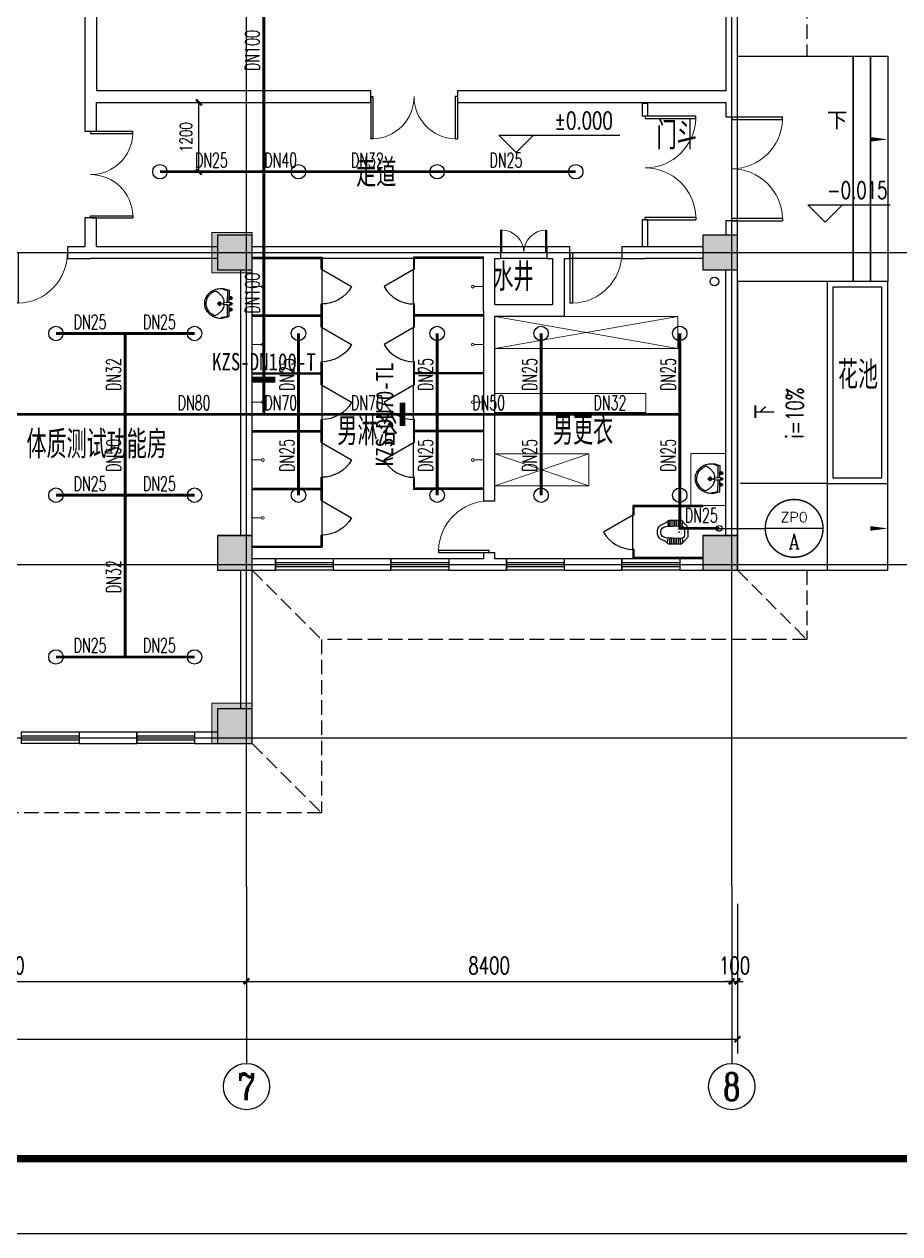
# Model space of a CAD drawing. Extents: x 817814 to 953178, y -139555 to 106956.
# Drawn here: x 904244 to 919404, y -139555 to -118617 of the extents above; entities that cross this region are included whole.
import ezdxf
from ezdxf.enums import TextEntityAlignment as Align

# ---------------------------------------------------------------- set-up
doc = ezdxf.new("R2010")
doc.units = 0
doc.header["$LTSCALE"] = 1000
doc.header["$MEASUREMENT"] = 0
doc.linetypes.add('__DASH', pattern=[0.35, 0.25, -0.1])
doc.layers.add('15101', color=5, linetype='Continuous', lineweight=18)
doc.layers.add('E3-家具', color=8, linetype='Continuous', lineweight=5)
for name, color, linetype in [('A-ANNO-IDEN', 3, 'Continuous'), ('A-ANNO-TXT', 7, 'Continuous'), ('A-Roof-Drng', 8, 'Continuous'), ('AXIS', 3, 'Continuous'), ('AXIS_TEXT', 7, 'Continuous'), ('BTTK', 7, 'Continuous'), ('COLUMN', 2, 'Continuous'), ('DIM_ELEV', 3, 'Continuous'), ('DIM_SYMB', 3, 'Continuous'), ('DOOR_FIRE', 4, 'Continuous'), ('DOTE', 8, 'Continuous'), ('E2-楼梯、坡道', 5, 'Continuous'), ('HJ(环境-单体)', 135, 'Continuous'), ('P-ANNO-DIMS', 4, 'Continuous'), ('P-DOMS-IDEN', 4, 'Continuous'), ('P-SPRN-IDEN', 4, 'Continuous'), ('P-SPRN-NAZL', 3, 'Continuous'), ('P-SPRN-PIPE', 6, 'Continuous'), ('P-SPRN-VPIP', 161, 'Continuous'), ('PUB_DIM', 3, 'Continuous'), ('PUB_HATCH', 8, 'Continuous'), ('PUB_TEXT', 7, 'Continuous'), ('PUB_TITLE', 4, 'Continuous'), ('WALL', 2, 'Continuous'), ('WALL-MOVE', 6, 'Continuous'), ('WINDOW', 4, 'Continuous'), ('家具', 8, 'Continuous'), ('抗震支吊架', 2, 'Continuous'), ('散水', 151, '__DASH')]:
    doc.layers.add(name, color=color, linetype=linetype)
doc.layers.add('建筑底图', color=6, linetype='Continuous', plot=False)
doc.styles.add('_TCH_AXIS', font='COMPLEX', dxfattribs={"bigfont": 'GBCBIG'})
doc.styles.add('_TCH_DIM', font='SIMPLEX', dxfattribs={"bigfont": 'GBCBIG'})
doc.styles.add('_TCH_DIM_T3', font='SIMPLEX', dxfattribs={"width": 0.705882, "bigfont": 'GBCBIG'})
doc.styles.add('_TWT_CIRCLE', font='COMPLEX', dxfattribs={"width": 1.1, "height": 3, "bigfont": 'HZTXT'})
doc.styles.add('_TWT_PIPEDN', font='simplex.shx', dxfattribs={"width": 0.8, "height": 3.5, "bigfont": 'gbcbig.shx'})
doc.styles.add('COMPLEX', font='COMPLEX')
doc.styles.add('HZ(TK)', font='geniso.shx', dxfattribs={"width": 0.9, "bigfont": 'hztxt.shx'})
doc.styles.add('kzcad', font='', dxfattribs={"width": 0.8})
doc.styles.get("Standard").update_dxf_attribs({"font": 'GBENOR', "bigfont": 'GBCBIG'})
doc.styles.add('黑体', font='')
doc.styles.get('kzcad').set_extended_font_data('SimSun')
doc.styles.get('黑体').set_extended_font_data('SimHei')
doc.dimstyles.new('_TCH_ARCH&&100', dxfattribs={"dimtxt": 297.5, "dimasz": 100, "dimexe": 250, "dimexo": 300, "dimgap": 126.25, "dimtad": 1, "dimdec": 0, "dimzin": 0, "dimdsep": 46, "dimtxsty": '_TCH_DIM_T3', "dimblk": 'ARCHTICK', "dimcen": 0.09, "dimclrt": 7, "dimazin": 2, "dimtfac": 1, "dimtdec": 0, "dimtix": 1, "dimtmove": 2, "dimatfit": 3, "dimfxl": 100, "dimtolj": 1, "dimtzin": 0, "dimarcsym": 0})
doc.dimstyles.new('_TWT_ARCH&&100', dxfattribs={"dimtxt": 212.5, "dimasz": 100, "dimexe": 250, "dimexo": 300, "dimgap": 118.75, "dimtad": 1, "dimdec": 0, "dimzin": 0, "dimdsep": 46, "dimtxsty": '_TCH_DIM_T3', "dimblk": 'ARCHTICK', "dimcen": 0.09, "dimclrt": 7, "dimazin": 2, "dimtfac": 1, "dimtdec": 0, "dimtix": 1, "dimtmove": 2, "dimatfit": 3, "dimfxl": 1, "dimtolj": 1, "dimtzin": 0, "dimarcsym": 0})

# ---------------------------------------------------------------- blocks, each defined once
blk = doc.blocks.new('$DorLib2D$00000228')
at = {"color": 0}
blk.add_line((0.5, 0), (0, 0.866), dxfattribs=at)
blk.add_arc((0.5, 0), 1, 120, 180, dxfattribs=at)
blk = doc.blocks.new('linyu')
at = {"layer": 'E3-家具'}
blk.add_line((9554025, 5311615), (9553866, 5311615), dxfattribs=at)
blk.add_circle((9554049, 5311615), 24.3, dxfattribs=at)
at = {"layer": '家具'}
for p, q in [((9553866, 5312125), (9555076, 5312125)), ((9553866, 5312125), (9553866, 5312105)), ((9553866, 5312105), (9555056, 5312105)), ((9555056, 5312105), (9555056, 5311915)), ((9555076, 5311915), (9555076, 5312125)), ((9555056, 5311915), (9555076, 5311915)), ((9555076, 5311915), (9555076, 5311315)), ((9555076, 5311315), (9555056, 5311315)), ((9555056, 5311315), (9555056, 5311125)), ((9555076, 5311105), (9555076, 5311315)), ((9553866, 5311125), (9555056, 5311125)), ((9553866, 5311125), (9553866, 5311105)), ((9553866, 5311105), (9555076, 5311105))]:
    blk.add_line(p, q, dxfattribs=at)
at = {"layer": '家具', "xscale": 600, "yscale": 600, "zscale": 20, "rotation": 270}
blk.add_blockref('$DorLib2D$00000228', (9555066, 5311615), dxfattribs=at)
blk = doc.blocks.new('$lvtry$00000204')
at = {"color": 0}
for p, q in [((-109, -134, 0), (-210, -128, 0)), ((-107, -166, 0), (-210, -166, 0)), ((-106, -197, 0), (-210, -197, 0)), ((-106, -103, 0), (-182, -88, 0)), ((-109, -124, 0), (-97, -382, 0)), ((48, -60, 0), (-48, -60, 0)), ((97, -382, 0), (109, -124, 0)), ((106, -103, 0), (182, -88, 0)), ((106, -197, 0), (210, -197, 0)), ((107, -166, 0), (210, -166, 0)), ((109, -134, 0), (210, -128, 0)), ((-104, -227, 0), (-210, -227, 0)), ((-103, -258, 0), (-210, -258, 0)), ((-101, -289, 0), (-210, -289, 0)), ((-100, -320, 0), (-210, -320, 0)), ((-191, -354, 0), (-99, -345, 0)), ((191, -354, 0), (99, -345, 0)), ((100, -320, 0), (210, -320, 0)), ((101, -289, 0), (210, -289, 0)), ((103, -258, 0), (210, -258, 0)), ((104, -227, 0), (210, -227, 0)), ((-4, -470, 0), (4, -470, 0))]:
    blk.add_line(p, q, dxfattribs=at)
at = {"color": 0, "elevation": 0}
blk.add_lwpolyline([(184, -360, -0.046574), (191, -354, 0.248797), (210, -318), (210, -128, 0.218491), (198, -101), (90, -9, 0.179479), (67, 0), (-67, 0, 0.179479), (-90, -9), (-198, -101, 0.218491), (-210, -128), (-210, -318, 0.248797), (-191, -354, -0.046574), (-184, -360, -0.139709), (-135, -448, 0.12003), (-120, -477, 0.218108), (-4, -530), (4, -530, 0.218108), (120, -477, 0.12003), (135, -448, -0.139709)], format="xyb", close=True, dxfattribs=at)
at = {"color": 0, "const_width": 3, "elevation": 0}
blk.add_lwpolyline([(49, -153, 1), (-49, -153, 1)], format="xyb", close=True, dxfattribs=at)
at = {"color": 0}
for centre, radius, start, end in [((-48, -121, 0), 61, 90, 182.693), ((48, -121, 0), 61, 357.307, 90), ((-4, -377, 0), 92.8, 182.693, 270), ((4, -377, 0), 92.8, 270, 357.307)]:
    blk.add_arc(centre, radius, start, end, dxfattribs=at)
for p in [(0, 0), (0, -153, 0)]:
    blk.add_point(p, dxfattribs=at)
blk = doc.blocks.new('a es')
at = {"layer": '家具'}
for p, q in [((133985, -20934), (133985, -21094)), ((135195, -20934), (133985, -20934)), ((135195, -20954), (135195, -20934)), ((133985, -21094), (134005, -21094)), ((133985, -21694), (133985, -21094)), ((134005, -21094), (134005, -20954)), ((135195, -20954), (134005, -20954)), ((134005, -21694), (133985, -21694)), ((133985, -21694), (133985, -21854)), ((134005, -21834), (134005, -21694)), ((135195, -21854), (133985, -21854)), ((135195, -21834), (134005, -21834)), ((135195, -21854), (135195, -21834))]:
    blk.add_line(p, q, dxfattribs=at)
at = {"layer": '家具', "xscale": 600, "yscale": 600, "zscale": 20, "rotation": 90}
blk.add_blockref('$DorLib2D$00000228', (133995, -21394), dxfattribs=at)
at = {"layer": '家具', "yscale": -1, "rotation": 90}
blk.add_blockref('$lvtry$00000204', (134938, -21394, 0), dxfattribs=at)
blk = doc.blocks.new('zhuzi')
at = {"layer": '15101'}
h = blk.add_hatch(color=256, dxfattribs=at)
h.dxf.hatch_style = 1
h.paths.add_polyline_path([(50957, 5262), (51657, 5262), (51657, 5962), (50957, 5962)])
h.paths.add_polyline_path([(42757, 5162), (43557, 5162), (43557, 5962), (42757, 5962)])
h.paths.add_polyline_path([(34407, 5262), (35107, 5262), (35107, 5962), (34407, 5962)])
h.paths.add_polyline_path([(26007, 5262), (26707, 5262), (26707, 5962), (26007, 5962)])
h.paths.add_polyline_path([(17857, 5162), (18657, 5162), (18657, 5962), (17857, 5962)])
h.paths.add_polyline_path([(59457, 2362), (60057, 2362), (60057, 2962), (59457, 2962)])
h.paths.add_polyline_path([(51057, 2362), (51657, 2362), (51657, 2962), (51057, 2962)])
h.paths.add_polyline_path([(17857, 2362), (18457, 2362), (18457, 2962), (17857, 2962)])
h.paths.add_polyline_path([(9457, 2362), (10057, 2362), (10057, 2962), (9457, 2962)])
h.paths.add_polyline_path([(59457, -2838), (60057, -2838), (60057, -2238), (59457, -2238)])
h.paths.add_polyline_path([(50957, -2888), (51657, -2888), (51657, -2188), (50957, -2188)])
h.paths.add_polyline_path([(42757, -2938), (43557, -2938), (43557, -2138), (42757, -2138)])
h.paths.add_polyline_path([(17857, -2938), (18657, -2938), (18657, -2138), (17857, -2138)])
h.paths.add_polyline_path([(9457, -2838), (10057, -2838), (10057, -2238), (9457, -2238)])
h.paths.add_polyline_path([(59457, -11238), (60057, -11238), (60057, -10638), (59457, -10638)])
h.paths.add_polyline_path([(50957, -11288), (51657, -11288), (51657, -10588), (50957, -10588)])
h.paths.add_polyline_path([(42757, -11338), (43557, -11338), (43557, -10538), (42757, -10538)])
h.paths.add_polyline_path([(17857, -11338), (18657, -11338), (18657, -10538), (17857, -10538)])
h.paths.add_polyline_path([(9457, -11238), (10057, -11238), (10057, -10638), (9457, -10638)])
h.paths.add_polyline_path([(5257, -11238), (5857, -11238), (5857, -10638), (5257, -10638)])
h.paths.add_polyline_path([(59457, -19638), (60057, -19638), (60057, -19038), (59457, -19038)])
h.paths.add_polyline_path([(50957, -19688), (51657, -19688), (51657, -18988), (50957, -18988)])
h.paths.add_polyline_path([(42757, -19738), (43557, -19738), (43557, -18938), (42757, -18938)])
h.paths.add_polyline_path([(17857, -19738), (18657, -19738), (18657, -18938), (17857, -18938)])
h.paths.add_polyline_path([(9457, -19638), (10057, -19638), (10057, -19038), (9457, -19038)])
h.paths.add_polyline_path([(5257, -19638), (5857, -19638), (5857, -19038), (5257, -19038)])
h.paths.add_polyline_path([(59457, -28038), (60057, -28038), (60057, -27438), (59457, -27438)])
h.paths.add_polyline_path([(50957, -28088), (51657, -28088), (51657, -27388), (50957, -27388)])
h.paths.add_polyline_path([(42757, -28138), (43557, -28138), (43557, -27338), (42757, -27338)])
h.paths.add_polyline_path([(17857, -28138), (18657, -28138), (18657, -27338), (17857, -27338)])
h.paths.add_polyline_path([(9457, -28038), (10057, -28038), (10057, -27438), (9457, -27438)])
h.paths.add_polyline_path([(5257, -28038), (5857, -28038), (5857, -27438), (5257, -27438)])
h.paths.add_polyline_path([(59457, -36438), (60057, -36438), (60057, -35838), (59457, -35838)])
h.paths.add_polyline_path([(50957, -36488), (51657, -36488), (51657, -35788), (50957, -35788)])
h.paths.add_polyline_path([(42757, -36538), (43557, -36538), (43557, -35738), (42757, -35738)])
h.paths.add_polyline_path([(17857, -36538), (18657, -36538), (18657, -35738), (17857, -35738)])
h.paths.add_polyline_path([(9457, -36438), (10057, -36438), (10057, -35838), (9457, -35838)])
h.paths.add_polyline_path([(5257, -36438), (5857, -36438), (5857, -35838), (5257, -35838)])
h.paths.add_polyline_path([(59457, -44838), (60057, -44838), (60057, -44238), (59457, -44238)])
h.paths.add_polyline_path([(50957, -44888), (51657, -44888), (51657, -44188), (50957, -44188)])
h.paths.add_polyline_path([(42757, -44938), (43557, -44938), (43557, -44138), (42757, -44138)])
h.paths.add_polyline_path([(17857, -44938), (18657, -44938), (18657, -44138), (17857, -44138)])
h.paths.add_polyline_path([(9457, -44838), (10057, -44838), (10057, -44238), (9457, -44238)])
h.paths.add_polyline_path([(59457, -50038), (60057, -50038), (60057, -49438), (59457, -49438)])
h.paths.add_polyline_path([(51057, -50038), (51657, -50038), (51657, -49438), (51057, -49438)])
h.paths.add_polyline_path([(17857, -50038), (18457, -50038), (18457, -49438), (17857, -49438)])
h.paths.add_polyline_path([(9457, -50038), (10057, -50038), (10057, -49438), (9457, -49438)])
h.paths.add_polyline_path([(50957, -53038), (51657, -53038), (51657, -52338), (50957, -52338)])
h.paths.add_polyline_path([(42757, -53038), (43557, -53038), (43557, -52238), (42757, -52238)])
h.paths.add_polyline_path([(34407, -53038), (35107, -53038), (35107, -52338), (34407, -52338)])
h.paths.add_polyline_path([(26007, -53038), (26707, -53038), (26707, -52338), (26007, -52338)])
h.paths.add_polyline_path([(17857, -53038), (18657, -53038), (18657, -52238), (17857, -52238)])
at = {"layer": '15101', "linetype": 'Continuous'}
for points in [[(50957, -44888), (51657, -44888), (51657, -44188), (50957, -44188)], [(59457, -44838), (60057, -44838), (60057, -44238), (59457, -44238)], [(51057, -50038), (51657, -50038), (51657, -49438), (51057, -49438)], [(59457, -50038), (60057, -50038), (60057, -49438), (59457, -49438)], [(50957, -53038), (51657, -53038), (51657, -52338), (50957, -52338)]]:
    blk.add_lwpolyline(points, close=True, dxfattribs=at)
blk = doc.blocks.new('_ArchTick')
at = {"color": 0, "linetype": 'ByBlock', "const_width": 0.4}
blk.add_lwpolyline([(-0.5, -0.5), (0.5, 0.5)], dxfattribs=at)
blk = doc.blocks.new('*D241')
at = {"layer": 'Defpoints', "color": 0, "transparency": 16777216}
for p in [(517921, 52467), (572721, 52467), (572721, 49822)]:
    blk.add_point(p, dxfattribs=at)
at = {"layer": 'PUB_DIM', "color": 0, "lineweight": -2, "transparency": 16777216}
for p, q in [((517921, 52167), (517921, 49572)), ((572721, 52167), (572721, 49572)), ((517921, 49822), (572721, 49822))]:
    blk.add_line(p, q, dxfattribs=at)
at = {"layer": 'PUB_DIM', "color": 0, "lineweight": -2, "transparency": 16777216, "xscale": 100, "yscale": 100, "zscale": 100, "rotation": 180}
blk.add_blockref('_ArchTick', (517921, 49822), dxfattribs=at)
at = {"layer": 'PUB_DIM', "color": 0, "lineweight": -2, "transparency": 16777216, "xscale": 100, "yscale": 100, "zscale": 100}
blk.add_blockref('_ArchTick', (572721, 49822), dxfattribs=at)
at = {"layer": 'PUB_DIM', "color": 7, "transparency": 16777216, "insert": (545321, 50097), "char_height": 297.5, "attachment_point": 5, "style": '_TCH_DIM_T3'}
blk.add_mtext('\\A1;54800', dxfattribs=at)
blk = doc.blocks.new('*D279')
at = {"layer": 'Defpoints', "color": 0, "transparency": 16777216}
for p in [(555821, 52467), (564221, 52467), (564221, 50822)]:
    blk.add_point(p, dxfattribs=at)
at = {"layer": 'PUB_DIM', "color": 0, "lineweight": -2, "transparency": 16777216}
for p, q in [((555821, 52167), (555821, 50572)), ((564221, 52167), (564221, 50572)), ((555821, 50822), (564221, 50822))]:
    blk.add_line(p, q, dxfattribs=at)
at = {"layer": 'PUB_DIM', "color": 0, "lineweight": -2, "transparency": 16777216, "xscale": 100, "yscale": 100, "zscale": 100, "rotation": 180}
blk.add_blockref('_ArchTick', (555821, 50822), dxfattribs=at)
at = {"layer": 'PUB_DIM', "color": 0, "lineweight": -2, "transparency": 16777216, "xscale": 100, "yscale": 100, "zscale": 100}
blk.add_blockref('_ArchTick', (564221, 50822), dxfattribs=at)
at = {"layer": 'PUB_DIM', "color": 7, "transparency": 16777216, "insert": (560021, 51097), "char_height": 297.5, "attachment_point": 5, "style": '_TCH_DIM_T3'}
blk.add_mtext('\\A1;8400', dxfattribs=at)
blk = doc.blocks.new('*D280')
at = {"layer": 'Defpoints', "color": 0, "transparency": 16777216}
for p in [(564221, 52467), (572621, 52467), (572621, 50822)]:
    blk.add_point(p, dxfattribs=at)
at = {"layer": 'PUB_DIM', "color": 0, "lineweight": -2, "transparency": 16777216}
for p, q in [((564221, 52167), (564221, 50572)), ((572621, 52167), (572621, 50572)), ((564221, 50822), (572621, 50822))]:
    blk.add_line(p, q, dxfattribs=at)
at = {"layer": 'PUB_DIM', "color": 0, "lineweight": -2, "transparency": 16777216, "xscale": 100, "yscale": 100, "zscale": 100, "rotation": 180}
blk.add_blockref('_ArchTick', (564221, 50822), dxfattribs=at)
at = {"layer": 'PUB_DIM', "color": 0, "lineweight": -2, "transparency": 16777216, "xscale": 100, "yscale": 100, "zscale": 100}
blk.add_blockref('_ArchTick', (572621, 50822), dxfattribs=at)
at = {"layer": 'PUB_DIM', "color": 7, "transparency": 16777216, "insert": (568421, 51097), "char_height": 297.5, "attachment_point": 5, "style": '_TCH_DIM_T3'}
blk.add_mtext('\\A1;8400', dxfattribs=at)
blk = doc.blocks.new('*D281')
at = {"layer": 'Defpoints', "color": 0, "transparency": 16777216}
for p in [(572621, 52467), (572721, 52467), (572721, 50822)]:
    blk.add_point(p, dxfattribs=at)
at = {"layer": 'PUB_DIM', "color": 0, "lineweight": -2, "transparency": 16777216}
for p, q in [((572621, 52167), (572621, 50572)), ((572721, 52167), (572721, 50572)), ((572621, 50822), (572521, 50822)), ((572621, 50822), (572721, 50822)), ((572721, 50822), (572821, 50822))]:
    blk.add_line(p, q, dxfattribs=at)
at = {"layer": 'PUB_DIM', "color": 0, "lineweight": -2, "transparency": 16777216, "xscale": 100, "yscale": 100, "zscale": 100}
blk.add_blockref('_ArchTick', (572621, 50822), dxfattribs=at)
at = {"layer": 'PUB_DIM', "color": 0, "lineweight": -2, "transparency": 16777216, "xscale": 100, "yscale": 100, "zscale": 100, "rotation": 180}
blk.add_blockref('_ArchTick', (572721, 50822), dxfattribs=at)
at = {"layer": 'PUB_DIM', "color": 7, "transparency": 16777216, "insert": (572671, 51097), "char_height": 297.5, "attachment_point": 5, "style": '_TCH_DIM_T3'}
blk.add_mtext('\\A1;100', dxfattribs=at)
blk = doc.blocks.new('$TCHSYS$WIN2D')
for p, q in [((-0.5, 0.5), (0.5, 0.5)), ((-0.5, 0.5), (-0.5, -0.5)), ((0.5, 0.5), (0.5, -0.5)), ((0.5, 0.167), (-0.5, 0.167)), ((0.5, -0.167), (-0.5, -0.167)), ((-0.5, -0.5), (0.5, -0.5))]:
    blk.add_line(p, q)
blk = doc.blocks.new('_FZH')
blk.add_lwpolyline([(-0.5, -0.5), (0.5, -0.5), (0.5, 0.5), (-0.5, 0.5)], close=True)
at = {"layer": 'PUB_HATCH'}
blk.add_solid([(-0.5, -0.5), (0.5, -0.5), (-0.5, 0.5), (0.5, 0.5)], dxfattribs=at)
blk = doc.blocks.new('$DorLib2D$00000002')
for p, q in [((-0.5, 0), (-0.5, 0.4875)), ((-0.475, 0.4875), (-0.5, 0.4875)), ((-0.475, 0), (-0.475, 0.4875)), ((0.475, 0), (0.475, 0.4875)), ((0.475, 0.4875), (0.5, 0.4875)), ((0.5, 0), (0.5, 0.4875)), ((-0.5, 0), (-0.475, 0)), ((0.5, 0), (0.475, 0))]:
    blk.add_line(p, q)
at = {"lineweight": 13}
for centre, start, end in [((-0.4875, 0), 0, 88.53072), ((0.4875, 0), 91.46928, 180)]:
    blk.add_arc(centre, 0.4875, start, end, dxfattribs=at)
blk = doc.blocks.new('$DorLib2D$00000001')
for p, q in [((0.45, 0.975), (0.5, 0.975)), ((0.45, 0), (0.45, 0.975)), ((0.5, 0), (0.5, 0.975)), ((0.5, 0), (0.45, 0))]:
    blk.add_line(p, q)
at = {"lineweight": 13}
blk.add_arc((0.475, 0), 0.975, 91.4693, 180, dxfattribs=at)
blk = doc.blocks.new('_AXISO')
blk.add_circle((0, 0), 0.5)
at = {"layer": 'AXIS_TEXT', "style": 'COMPLEX', "width": 1.041667}
blk.add_attdef('A', text='', height=0.56, dxfattribs=at).set_placement((-0.25, -0.28), (0.25, -0.28), align=Align.FIT)
blk = doc.blocks.new('$lvtry$00000192')
for p, q in [((-108, -66, 0), (-109, 3, 0)), ((111, -66, 0), (110, 4, 0)), ((-256, -140, 0), (-264, -185, 0)), ((-264, -185, 0), (-264, -190, 0)), ((-256, -140, 0), (-246, -114, 0)), ((-236, -86, 0), (-246, -114, 0)), ((-234, -86, 0), (-26, -86, 0)), ((-143, -32, 0), (-74, -31, 0)), ((-29, -62, 0), (-28, -68, 0)), ((-28, -68, 0), (-17, -160, 0)), ((-23, -21, 0), (-17, -160, 0)), ((-22, -40, 0), (1, -40, 0)), ((-17, -151, 0), (-1, -151, 0)), ((-17, -160, 0), (-1, -160, 0)), ((16, -151, 0), (-1, -151, 0)), ((15, -161, 0), (-1, -160, 0)), ((1, -263, 0), (0, -177, 0)), ((23, -40, 0), (1, -40, 0)), ((25, -22, 0), (15, -161, 0)), ((30, -62, 0), (15, -161, 0)), ((26, -86, 0), (244, -86, 0)), ((76, -31, 0), (145, -31, 0)), ((244, -86, 0), (272, -164, 0)), ((244, -86, 0), (264, -140, 0)), ((-42, -220, 0), (44, -219, 0))]:
    blk.add_line(p, q)
at = {"elevation": 0}
blk.add_lwpolyline([(-29, -62), (-249, -62), (-276, -148, 0.044851), (-281, -206, 0.06689), (-276, -244, 0.023023), (-257, -305, 0.044853), (-243, -334, 0.043799), (-214, -374, 0.044001), (-179, -408, 0.042834), (-139, -435, 0.043018), (-94, -456, 0.042273), (-46, -468, 0.042347), (3, -472, 0.04234), (52, -468, 0.042268), (100, -456, 0.043003), (145, -436, 0.042821), (186, -409, 0.043985), (221, -375, 0.043782), (250, -335, 0.044843), (274, -286, 0.059205), (284, -246, 0.030672), (287, -189, 0.04375), (284, -150), (284, -150), (284, -148), (256, -62), (30, -62), (30, -59), (25, -22), (1, -21), (-23, -21), (-29, -58)], format="xyb", close=True, dxfattribs=at)
for centre, radius in [((-108, -32, 0), 23.8), ((-108, -32, 0), 14.2), ((1, -220, 0), 28.5), ((1, -220, 0), 19), ((110, -31, 0), 23.8), ((110, -31, 0), 14.2)]:
    blk.add_circle(centre, radius)
for centre, radius, start, end in [((186, -586, 0), 514, 131.4907, 137.4608), ((-23, -350, 0), 199, 122.0285, 131.4907), ((-5, -378, 0), 232, 111.757, 122.0285), ((8, -413, 0), 269, 102.1867, 111.757), ((-38, -199, 0), 51, 92.3066, 102.1867), ((-31, -377, 0), 229, 87.3151, 92.3066), ((0, -10, 0), 6.83, 79.8328, 278.7823), ((2, -10, 0), 6.83, 259.8328, 98.7823), ((42, -362, 0), 216, 92.3066, 95.9177), ((35, -183, 0), 37.4, 84.4115, 92.3066), ((19, -341, 0), 196, 72.8891, 84.4115), ((-5, -420, 0), 279, 63.1741, 72.8891), ((42, -328, 0), 175, 53.2408, 63.1741), ((-199, -650, 0), 577, 47.667, 53.2408), ((-208, -295, 0), 22, 149.5466, 185.8883), ((-197, -294, 0), 33.4, 185.8883, 200.4186), ((-121, -266, 0), 114, 200.4186, 208.9861), ((7, -422, 0), 271, 137.4608, 149.5466), ((-48, -226, 0), 198, 208.9861, 220.7228), ((9, -177, 0), 272, 220.7228, 230.792), ((2, -185, 0), 262, 230.792, 240.6116), ((5, -185, 0), 262, 299.0751, 308.8916), ((6, -186, 0), 261, 308.8916, 318.9572), ((6, -425, 0), 273, 33.1938, 47.667), ((31, -208, 0), 228, 318.9572, 329.6928), ((131, -266, 0), 112, 329.6928, 339.2553), ((211, -291, 0), 27.9, 352.9103, 33.1938), ((189, -288, 0), 49.9, 339.2553, 352.9103), ((2, -186, 0), 261, 240.6116, 250.459), ((4, -179, 0), 268, 250.459, 260.1468), ((4, -180, 0), 267, 260.1468, 269.8461), ((4, -180, 0), 267, 269.8461, 279.544), ((4, -179, 0), 268, 279.544, 289.2308), ((6, -186, 0), 261, 289.2308, 299.0751)]:
    blk.add_arc(centre, radius, start, end)
for p in [(1, -40, 0), (1, -220, 0)]:
    blk.add_point(p)
blk = doc.blocks.new('vhtemplate_2019年新竖式图框_A1')
at = {"layer": 'PUB_TITLE', "color": 7}
blk.add_lwpolyline([(0, 594), (841, 594), (841, 0), (0, 0)], close=True, dxfattribs=at)
at = {"layer": 'PUB_TITLE', "const_width": 1}
blk.add_lwpolyline([(25, 10), (831, 10), (831, 584), (25, 584)], close=True, dxfattribs=at)
at = {"layer": 'BTTK', "color": 4, "style": 'HZ(TK)', "width": 0.9}
for tag, p in [('合作单位_001', (795.83, 509.44)), ('建设单位_001', (795.85, 207.44)), ('工程名称_001', (795.62, 174.44)), ('子项名称_001', (805.71, 157.94)), ('图纸名称_001', (795.45, 138.94))]:
    blk.add_attdef(tag, p, '', height=3.5, dxfattribs=at)
for tag, p in [('注册证书号', (808.5, 279)), ('注册印章号', (808.5, 271)), ('设计号', (806, 193)), ('图别', (789.75, 34)), ('图号', (822.25, 34)), ('版本号', (789.75, 26)), ('日期', (822.25, 26))]:
    blk.add_attdef(tag, text='', height=3.5, dxfattribs=at).set_placement(p, align=Align.MIDDLE)
blk = doc.blocks.new('$TwtSys$00000125')
blk.add_circle((0, 0, 0), 1)
blk = doc.blocks.new('*D435')
at = {"layer": 'Defpoints', "color": 0, "transparency": 16777216}
for p in [(906593, -119971), (907269, -119971), (906593, -121171)]:
    blk.add_point(p, dxfattribs=at)
at = {"layer": 'P-ANNO-DIMS', "color": 0, "lineweight": -2, "transparency": 16777216}
for p, q in [((906893, -119971), (907519, -119971)), ((907269, -121171), (907269, -119971)), ((906893, -121171), (907519, -121171))]:
    blk.add_line(p, q, dxfattribs=at)
at = {"layer": 'P-ANNO-DIMS', "color": 0, "lineweight": -2, "transparency": 16777216, "xscale": 100, "yscale": 100, "zscale": 100}
for p, rotation in [((907269, -119971), 90), ((907269, -121171), 270)]:
    blk.add_blockref('_ArchTick', p, dxfattribs=dict(at, rotation=rotation))
at = {"layer": 'P-ANNO-DIMS', "color": 7, "transparency": 16777216, "insert": (907044, -120571), "char_height": 212.5, "attachment_point": 5, "rotation": 90, "style": '_TCH_DIM_T3'}
blk.add_mtext('\\A1;1200', dxfattribs=at)
blk = doc.blocks.new('xdzcdxcvf')
at = {"layer": 'A-ANNO-IDEN'}
blk.add_lwpolyline([(574089.2, 65397.7, 0, 0, 0), (575321.4, 65397.7, 0, 80, 0), (575021.4, 65397.7, 0, 0, 0)], format="xyseb", dxfattribs=at)
at = {"layer": 'A-Roof-Drng'}
blk.add_circle((572321.4, 62937.7), 75, dxfattribs=at)
at = {"layer": 'AXIS'}
for p, q in [((564221.4, 52467.1), (564221.4, 49400.8)), ((572621.4, 52467.1), (572621.4, 49400.8))]:
    blk.add_line(p, q, dxfattribs=at)
at = {"layer": 'DIM_ELEV'}
for p, q in [((568890.2, 65168.8), (568590.2, 65468.8)), ((568590.2, 65468.8), (570684.6, 65468.8)), ((568890.2, 65168.8), (569190.2, 65468.8)), ((574237.8, 63964.3), (573937.8, 64264.3)), ((573937.8, 64264.3), (575363.9, 64264.3)), ((574237.8, 63964.3), (574537.8, 64264.3))]:
    blk.add_line(p, q, dxfattribs=at)
at = {"layer": 'DIM_SYMB'}
blk.add_lwpolyline([(573458.8, 62649, 0, 0, 0), (573458.8, 58662.7, 0, 0, 0), (575321.4, 58662.7, 0, 80, 0), (575021.4, 58662.7, 0, 0, 0)], format="xyseb", dxfattribs=at)
at = {"layer": 'DOOR_FIRE'}
for p, q in [((569421.4, 63537.7), (568621.4, 63537.7)), ((569421.4, 63337.7), (568621.4, 63337.7))]:
    blk.add_line(p, q, dxfattribs=at)
at = {"layer": 'DOTE'}
for p, q in [((564221.4, 52467.1), (564221.4, 117010.8)), ((572621.4, 52467.1), (572621.4, 117010.8)), ((512626.4, 63437.7), (579032.5, 63437.7)), ((512626.4, 58037.7), (579032.5, 58037.7)), ((512626.4, 55037.7), (579032.5, 55037.7))]:
    blk.add_line(p, q, dxfattribs=at)
at = {"layer": 'E2-楼梯、坡道'}
for points in [[(572721.4, 66837.7), (574721.4, 66837.7), (574721.4, 62937.7), (572721.4, 62937.7)], [(574721.4, 66837.7), (575021.4, 66837.7), (575021.4, 62937.7), (574721.4, 62937.7)], [(575021.4, 66837.7), (575321.4, 66837.7), (575321.4, 62937.7), (575021.4, 62937.7)]]:
    blk.add_lwpolyline(points, close=True, dxfattribs=at)
for points in [[(572721.4, 62937.7), (572721.4, 57937.6), (575321.4, 57937.6), (575321.4, 59437.7)], [(574271.4, 62937.7), (574271.4, 59437.7), (575321.4, 59437.7), (575321.4, 62937.7)], [(574271.4, 59437.7), (572771.4, 59437.7)], [(574271.4, 59437.7), (574271.4, 57937.7)]]:
    blk.add_lwpolyline(points, dxfattribs=at)
at = {"layer": 'E3-家具'}
for p, q in [((568521.4, 61776.1), (571686.2, 62329.3)), ((568521.4, 62329.3), (571686.2, 61776.1)), ((568521.4, 59398.8), (570147.2, 59951.9)), ((568521.4, 59951.9), (570147.2, 59398.8))]:
    blk.add_line(p, q, dxfattribs=at)
for points in [[(568521.4, 61776.1), (571686.2, 61776.1), (571686.2, 62329.3), (568521.4, 62329.3)], [(568521.4, 60669.8), (571134.9, 60669.8), (571134.9, 60997.2), (568521.4, 60997.2)], [(568521.4, 59398.8), (570147.2, 59398.8), (570147.2, 59951.9), (568521.4, 59951.9)], [(571916.4, 59057.7), (572521.4, 59057.7), (572521.4, 59961.9), (571916.4, 59961.9)]]:
    blk.add_lwpolyline(points, close=True, dxfattribs=at)
at = {"layer": 'HJ(环境-单体)', "linetype": 'Continuous'}
for points in [[(574271.4, 59437.7), (575321.4, 59437.7), (575321.4, 62937.7), (574271.4, 62937.7)], [(574371.4, 59537.7), (575221.4, 59537.7), (575221.4, 62837.7), (574371.4, 62837.7)]]:
    blk.add_lwpolyline(points, close=True, dxfattribs=at)
at = {"layer": 'WALL'}
for p, q in [((561421.4, 80337.7), (561421.4, 66137.7)), ((561621.4, 80137.7), (561621.4, 66237.7)), ((572521.4, 68137.7), (572521.4, 66237.7)), ((572721.4, 66137.7), (572721.4, 68137.7)), ((566371.1, 66237.7), (561621.4, 66237.7)), ((566371.1, 66037.7), (566371.1, 66237.7)), ((572521.4, 66237.7), (567871.1, 66237.7)), ((567871.1, 66237.7), (567871.1, 66037.7)), ((561421.4, 66137.7), (561421.4, 65537.7)), ((561621.4, 66037.7), (566371.1, 66037.7)), ((561621.4, 65537.7), (561621.4, 66037.7)), ((567871.1, 66037.7), (572521.4, 66037.7)), ((572521.4, 66037.7), (572521.4, 65787.7)), ((572721.4, 65787.7), (572721.4, 66137.7)), ((572521.4, 65787.7), (572721.4, 65787.7)), ((561421.4, 65537.7), (561621.4, 65537.7)), ((561621.4, 64037.7), (561421.4, 64037.7)), ((561421.4, 64037.7), (561421.4, 63537.7)), ((561621.4, 63537.7), (561621.4, 64037.7)), ((572721.4, 63987.7), (572521.4, 63987.7)), ((572521.4, 63987.7), (572521.4, 63737.7)), ((572721.4, 63737.7), (572721.4, 63987.7)), ((561421.4, 63537.7), (561121.4, 63537.7)), ((561121.4, 63537.7), (561121.4, 63337.7)), ((563721.4, 63537.7), (561621.4, 63537.7)), ((568421.4, 63537.7), (564321.4, 63537.7)), ((568621.4, 63537.7), (568421.4, 63537.7)), ((568621.4, 63337.7), (568621.4, 63537.7)), ((569621.4, 63537.7), (569421.4, 63537.7)), ((569421.4, 63537.7), (569421.4, 63337.7)), ((569821.4, 63537.7), (569621.4, 63537.7)), ((569821.4, 63337.7), (569821.4, 63537.7)), ((571121.4, 63537.7), (570721.4, 63537.7)), ((570721.4, 63537.7), (570721.4, 63337.7)), ((572121.4, 63537.7), (571121.4, 63537.7)), ((561121.4, 63337.7), (561521.4, 63337.7)), ((563721.4, 63337.7), (561521.4, 63337.7)), ((568321.4, 63337.7), (564321.4, 63337.7)), ((568321.4, 62437.7), (568321.4, 63337.7)), ((568521.4, 63337.7), (568621.4, 63337.7)), ((568521.4, 62537.7), (568521.4, 63337.7)), ((569421.4, 63337.7), (569521.4, 63337.7)), ((569521.4, 63337.7), (569521.4, 62537.7)), ((569721.4, 63337.7), (569721.4, 62337.7)), ((569721.4, 63337.7), (569821.4, 63337.7)), ((570721.4, 63337.7), (571121.4, 63337.7)), ((572121.4, 63337.7), (571121.4, 63337.7)), ((564121.4, 58537.7), (564121.4, 63137.7)), ((564321.4, 58537.7), (564321.4, 63137.7)), ((572521.4, 58537.7), (572521.4, 63137.7)), ((572721.4, 58537.7), (572721.4, 63137.7)), ((568321.4, 62437.7), (568321.4, 59137.7)), ((568521.4, 62537.7), (569521.4, 62537.7)), ((568521.4, 59137.7), (568521.4, 62337.7)), ((568521.4, 62337.7), (569721.4, 62337.7)), ((568321.4, 59137.7), (568521.4, 59137.7)), ((568521.4, 58237.7), (568321.4, 58237.7)), ((568321.4, 58237.7), (568321.4, 58137.7)), ((568521.4, 58137.7), (568521.4, 58237.7)), ((564721.4, 58137.7), (564321.4, 58137.7)), ((564721.4, 57937.7), (564721.4, 58137.7)), ((566721.4, 58137.7), (565721.4, 58137.7)), ((565721.4, 58137.7), (565721.4, 57937.7)), ((566721.4, 57937.7), (566721.4, 58137.7)), ((568321.4, 58137.7), (567721.4, 58137.7)), ((567721.4, 58137.7), (567721.4, 57937.7)), ((568721.4, 58137.7), (568521.4, 58137.7)), ((568721.4, 57937.7), (568721.4, 58137.7)), ((570721.4, 58137.7), (569721.4, 58137.7)), ((569721.4, 58137.7), (569721.4, 57937.7)), ((570721.4, 57937.7), (570721.4, 58137.7)), ((572121.4, 58137.7), (571721.4, 58137.7)), ((571721.4, 58137.7), (571721.4, 57937.7)), ((564121.4, 55537.7), (564121.4, 57937.7)), ((564321.4, 55537.7), (564321.4, 57937.7)), ((564321.4, 57937.7), (564721.4, 57937.7)), ((565721.4, 57937.7), (566721.4, 57937.7)), ((567721.4, 57937.7), (568421.4, 57937.7)), ((568421.4, 57937.7), (568721.4, 57937.7)), ((569721.4, 57937.7), (570721.4, 57937.7)), ((571721.4, 57937.7), (572121.4, 57937.7)), ((562321.4, 55137.7), (561321.4, 55137.7)), ((561321.4, 55137.7), (561321.4, 54937.7)), ((562321.4, 54937.7), (562321.4, 55137.7)), ((563721.4, 55137.7), (563321.4, 55137.7)), ((563321.4, 55137.7), (563321.4, 54937.7)), ((561321.4, 54937.7), (562321.4, 54937.7)), ((563321.4, 54937.7), (563721.4, 54937.7))]:
    blk.add_line(p, q, dxfattribs=at)
at = {"layer": 'WALL-MOVE'}
for p, q in [((571071.4, 66017.7), (571071.4, 65803.6)), ((571171.4, 66017.7), (571071.4, 66017.7)), ((571171.4, 65803.6), (571171.4, 66017.7)), ((571071.4, 65803.6), (571171.4, 65803.6)), ((571171.4, 64003.6), (571071.4, 64003.6)), ((571071.4, 64003.6), (571071.4, 63537.7)), ((571171.4, 63537.7), (571171.4, 64003.6))]:
    blk.add_line(p, q, dxfattribs=at)
at = {"layer": 'WINDOW'}
blk.add_line((570721.4, 63337.7), (569821.4, 63337.7), dxfattribs=at)
at = {"layer": '散水'}
for p, q in [((564321.5, 57937.6), (565521.4, 56737.6)), ((572721.4, 57937.6), (573921.4, 56737.6)), ((564321.5, 54937.6), (565521.4, 53737.6))]:
    blk.add_line(p, q, dxfattribs=at)
for points in [[(573921.4, 102037.7), (573921.4, 66837.7)], [(573921.4, 57937.6), (573921.4, 56737.6), (565521.4, 56737.6), (565521.4, 53737.6), (529321.4, 53737.6), (529321.4, 56737.6), (520921.4, 56737.6), (520921.4, 70337.6), (516721.4, 70337.6), (516721.4, 77087.7)]]:
    blk.add_lwpolyline(points, dxfattribs=at)
blk.add_blockref('zhuzi', (512664.2, 107975.3))
at = {"layer": 'AXIS'}
ref = blk.add_blockref('_AXISO', (564221.4, 49000.8), dxfattribs=dict(at, xscale=800, yscale=800, zscale=800))
ref.add_attrib('A', '7', dxfattribs={"layer": 'AXIS_TEXT', "height": 465.9, "style": '_TCH_AXIS'}).set_placement((564066.1, 48767.8), (564376.7, 48767.8), align=Align.FIT)
ref = blk.add_blockref('_AXISO', (572621.4, 49000.8), dxfattribs=dict(at, xscale=800, yscale=800, zscale=800))
ref.add_attrib('A', '8', dxfattribs={"layer": 'AXIS_TEXT', "height": 465.9, "style": '_TCH_AXIS'}).set_placement((572466.1, 48767.8), (572776.7, 48767.8), align=Align.FIT)
at = {"layer": 'COLUMN', "xscale": 600, "yscale": 600, "zscale": 600}
for p in [(564021.4, 63437.7), (572421.4, 63437.7), (564021.4, 58237.7), (572421.4, 58237.7), (564021.4, 55237.7)]:
    blk.add_blockref('_FZH', p, dxfattribs=at)
at = {"layer": 'DOOR_FIRE', "xscale": 1500, "yscale": 1500, "zscale": 200, "rotation": 270}
blk.add_blockref('$DorLib2D$00000002', (561521.4, 64787.7), dxfattribs=at)
at = {"layer": 'DOOR_FIRE', "xscale": -800, "yscale": 800, "zscale": 200}
blk.add_blockref('$DorLib2D$00000002', (569021.4, 63437.7), dxfattribs=at)
at = {"layer": 'E3-家具', "xscale": -1, "rotation": 180}
for p in [(-8989544.9, 5374462.6), (-8989544.9, 5373462.6), (-8989544.9, 5372462.6), (-8989544.9, 5371462.6), (-8989544.9, 5370462.6)]:
    blk.add_blockref('linyu', p, dxfattribs=at)
at = {"layer": 'E3-家具', "rotation": 180}
for p in [(10122187.7, 5374462.6), (10122187.7, 5373462.6), (10122187.7, 5372462.6), (10122187.7, 5371462.6)]:
    blk.add_blockref('linyu', p, dxfattribs=at)
at = {"layer": 'WINDOW'}
for name, p, xscale, yscale, zscale, rotation in [('$DorLib2D$00000002', (567121.1, 66137.7), 1500, 1500, 1500, 179.9999999999952), ('$DorLib2D$00000002', (571121.4, 64903.6), -1800, 1800, 1800, 270), ('$DorLib2D$00000002', (572621.4, 64887.7), -1800, 1800, 1800, 270), ('$DorLib2D$00000001', (560671.4, 63437.7), 900, 900, 900, 180), ('$DorLib2D$00000001', (570271.4, 63437.7), 900, 900, 900, 180), ('$DorLib2D$00000001', (568421.4, 58687.7), -900, 900, -900, 90)]:
    blk.add_blockref(name, p, dxfattribs=dict(at, xscale=xscale, yscale=yscale, zscale=zscale, rotation=rotation))
at = {"layer": 'WINDOW', "xscale": -1000, "yscale": 200, "zscale": -1000}
for p in [(565221.4, 58037.7), (567221.4, 58037.7), (569221.4, 58037.7), (571221.4, 58037.7), (560821.4, 55037.7), (562821.4, 55037.7)]:
    blk.add_blockref('$TCHSYS$WIN2D', p, dxfattribs=at)
at = {"layer": '家具', "rotation": 269.1944214061739}
for p, xscale, yscale in [((563979.9, 62550.2, 0), -0.9107142857142921, 1.023255813953497), ((572474, 59518.3, 0), -0.910714285714291, 1.023255813953496)]:
    blk.add_blockref('$lvtry$00000192', p, dxfattribs=dict(at, xscale=xscale, yscale=yscale))
at = {"layer": '家具'}
blk.add_blockref('a es', (436926.1, 79991.7), dxfattribs=at)
at = {"layer": 'A-ANNO-TXT', "style": '黑体'}
blk.add_text('下', height=262.9, dxfattribs=at).set_placement((574266.5, 65601.2))
at = {"layer": 'PUB_TEXT', "style": '_TCH_DIM', "width": 0.705882}
for s, p in [('%%P0.000', (569554.6, 65573.8)), ('-0.015', (574273.9, 64369.3))]:
    blk.add_text(s, height=297.5, dxfattribs=at).set_placement(p)
at = {"layer": 'PUB_TEXT'}
for s, p in [('门斗', (571321.4, 65224)), ('走道', (566119.6, 64574.5)), ('水井', (568497.2, 62774.8)), ('花池', (574460.2, 61077.9)), ('男淋浴', (565793.8, 60102.3)), ('男更衣', (569526.9, 60111.7)), ('体质测试功能房', (560411.8, 59875.3))]:
    blk.add_text(s, height=482.27, dxfattribs=at).set_placement(p)
at = {"layer": 'PUB_TEXT', "style": '_TCH_DIM', "width": 0.705882}
blk.add_text('i=10%', height=297.5, rotation=90, dxfattribs=at).set_placement((573861.3, 60215.8))
at = {"layer": 'PUB_TEXT', "style": '_TCH_DIM'}
blk.add_text('下', height=337.6, rotation=90, dxfattribs=at).set_placement((573357.5, 60560.9))
at = {"layer": 'PUB_DIM'}
for p1, p2, distance, picture, middle in [((517921.4, 52467.1), (572721.4, 52467.1), -2644.7, '*D241', (545321.4, 50097.4)), ((555821.4, 52467.1), (564221.4, 52467.1), -1644.7, '*D279', (560021.4, 51097.4)), ((564221.4, 52467.1), (572621.4, 52467.1), -1644.7, '*D280', (568421.4, 51097.4)), ((572621.4, 52467.1), (572721.4, 52467.1), -1644.7, '*D281', (572671.4, 51097.4))]:
    dim = blk.add_aligned_dim(p1=p1, p2=p2, distance=distance, dimstyle='_TCH_ARCH&&100', dxfattribs=at)
    dim.commit()
    dim.dimension.update_dxf_attribs({"geometry": picture, "text_midpoint": middle})

msp = doc.modelspace()

# ---------------------------------------------------------------- hatches: boundary and pattern name
at = {"layer": 'P-SPRN-PIPE'}
for points in [[(915593.4, -127344.3), (915568.4, -127344.3), (915568.4, -127369.3)], [(915593.4, -127344.3), (915593.4, -127369.3), (915568.4, -127369.3)]]:
    msp.add_hatch(color=256, dxfattribs=at).paths.add_polyline_path(points)

# ---------------------------------------------------------------- linework, layer by layer
msp.add_line((916276.2, -127344.3), (917074.1, -127344.3))
at = {"layer": 'P-DOMS-IDEN'}
msp.add_line((918074.1, -127344.3), (917074.1, -127344.3), dxfattribs=at)
at = {"layer": 'P-DOMS-IDEN', "const_width": 25}
msp.add_lwpolyline([(918074.1, -127344.3, 1), (917074.1, -127344.3, 1)], format="xyb", close=True, dxfattribs=at)
at = {"layer": 'P-SPRN-PIPE', "const_width": 50}
for points in [[(908393.4, -121170.5), (908393.4, -116970.5)], [(906593.4, -121170.5), (908393.4, -121170.5)], [(908393.4, -121170.5), (908993.4, -121170.5)], [(908393.4, -125370.5), (908393.4, -121170.5)], [(908993.4, -121170.5), (911393.4, -121170.5)], [(911393.4, -121170.5), (913793.4, -121170.5)], [(904793.4, -123970.5), (905993.4, -123970.5)], [(905993.4, -123970.5), (907193.4, -123970.5)], [(905993.4, -125370.5), (905993.4, -123970.5)], [(908993.4, -125370.5), (908993.4, -123970.5)], [(911393.4, -125370.5), (911393.4, -123970.5)], [(913193.4, -125370.5), (913193.4, -123970.5)], [(915593.4, -125370.5), (915593.4, -123970.5)], [(905993.4, -125370.5), (901743.4, -125370.5)], [(905993.4, -126770.5), (905993.4, -125370.5)], [(908393.4, -125370.5), (905993.4, -125370.5)], [(908993.4, -125370.5), (908393.4, -125370.5)], [(908993.4, -126770.5), (908993.4, -125370.5)], [(911393.4, -125370.5), (908993.4, -125370.5)], [(911393.4, -126770.5), (911393.4, -125370.5)], [(913193.4, -125370.5), (911393.4, -125370.5)], [(913193.4, -126770.5), (913193.4, -125370.5)], [(915593.4, -125370.5), (913193.4, -125370.5)], [(915593.4, -126770.5), (915593.4, -125370.5)], [(904793.4, -126770.5), (905993.4, -126770.5)], [(905993.4, -129570.5), (905993.4, -126770.5)], [(905993.4, -126770.5), (907193.4, -126770.5)], [(915593.4, -126770.5), (915593.4, -127344.3)], [(915593.4, -127344.3), (916276.2, -127344.3)], [(905993.4, -129570.5), (904793.4, -129570.5)], [(907193.4, -129570.5), (905993.4, -129570.5)]]:
    msp.add_lwpolyline(points, dxfattribs=at)
at = {"layer": 'P-SPRN-VPIP'}
msp.add_circle((916276.2, -127344.3), 50, dxfattribs=at)
at = {"layer": '抗震支吊架', "color": 4, "const_width": 100}
for points in [[(908193.4, -124770.5), (908593.4, -124770.5)], [(910793.4, -125570.5), (910793.4, -125170.5)]]:
    msp.add_lwpolyline(points, dxfattribs=at)

# ---------------------------------------------------------------- block references
at = {"xscale": 130, "yscale": 130, "zscale": 130}
msp.add_blockref('vhtemplate_2019年新竖式图框_A1', (843848.3, -139555.2), dxfattribs=at)
at = {"layer": 'P-SPRN-NAZL', "xscale": 125, "yscale": 125, "zscale": 125}
for p in [(906593.4, -121170.5), (908993.4, -121170.5), (911393.4, -121170.5), (913793.4, -121170.5), (904793.4, -123970.5), (907193.4, -123970.5), (908993.4, -123970.5), (911393.4, -123970.5), (913193.4, -123970.5), (915593.4, -123970.5), (904793.4, -126770.5), (907193.4, -126770.5), (908993.4, -126770.5), (911393.4, -126770.5), (913193.4, -126770.5), (915593.4, -126770.5), (904793.4, -129570.5), (907193.4, -129570.5)]:
    msp.add_blockref('$TwtSys$00000125', p, dxfattribs=at)
at = {"layer": '建筑底图'}
msp.add_blockref('xdzcdxcvf', (343872, -186008.2), dxfattribs=at)

# ---------------------------------------------------------------- texts
at = {"layer": 'P-DOMS-IDEN', "color": 7, "style": '_TWT_CIRCLE'}
for s, height, p, p2 in [('ZP0', 170.37, (917339.9, -127235.7), (917808.4, -127235.7)), ('A', 258.7, (917479.3, -127695.9), (917669, -127695.9))]:
    msp.add_text(s, height=height, dxfattribs=at).set_placement(p, p2, align=Align.FIT)
at = {"layer": 'P-SPRN-IDEN', "style": '_TWT_PIPEDN', "width": 0.64}
for p in [(908318.4, -119424.8), (908318.4, -123624.8)]:
    msp.add_text('DN100', height=250, rotation=90, dxfattribs=at).set_placement(p)
at = {"layer": 'P-SPRN-IDEN', "color": 251, "style": '_TWT_PIPEDN', "width": 0.64}
for s, p in [('DN25', (907200.1, -121095.5)), ('DN40', (908400.1, -121095.5)), ('DN32', (909900.1, -121095.5)), ('DN25', (912300.1, -121095.5)), ('DN25', (905100.1, -123895.5)), ('DN25', (906300.1, -123895.5)), ('DN50', (912000.1, -125295.5)), ('DN32', (914100.1, -125295.5)), ('DN25', (905100.1, -126695.5)), ('DN25', (906300.1, -126695.5)), ('DN25', (915681.8, -127245.1))]:
    msp.add_text(s, height=250, dxfattribs=at).set_placement(p)
for s, rotation, p in [('DN32', 90, (905918.4, -124963.9)), ('DN25', 90, (908918.4, -124963.9)), ('DN25', 90, (911318.4, -124963.9)), ('DN25', 90, (913118.4, -124963.9)), ('DN25', 90, (915518.4, -124963.9)), ('DN50', 90, (905918.4, -126363.9)), ('DN25', 90, (908918.4, -126363.9)), ('DN25', 90, (911318.4, -126363.9)), ('DN25', 90, (913118.4, -126363.9)), ('DN25', 90, (915518.4, -126363.9)), ('DN32', 90, (905918.4, -128463.9)), ('DN25', 0.00001, (905100.1, -129495.5)), ('DN25', 0.00001, (906300.1, -129495.5))]:
    msp.add_text(s, height=250, rotation=rotation, dxfattribs=at).set_placement(p)
at = {"layer": 'P-SPRN-IDEN', "style": '_TWT_PIPEDN', "width": 0.64}
for s, p in [('DN80', (906900.1, -125295.5)), ('DN70', (908400.1, -125295.5)), ('DN70', (909900.1, -125295.5))]:
    msp.add_text(s, height=250, dxfattribs=at).set_placement(p)
at = {"layer": '抗震支吊架', "color": 4, "style": 'kzcad', "width": 0.8}
for s, rotation, p in [('KZS-DN100-T', 359.88539, (908393.4, -124610.5)), ('KZS-DN70-TL', 89.88539, (910633.4, -125370.5))]:
    msp.add_text(s, height=300, rotation=rotation, dxfattribs=at).set_placement(p, align=Align.CENTER)

# ---------------------------------------------------------------- dimensions: what is measured, and where the dimension line sits
at = {"layer": 'P-ANNO-DIMS'}
dim = msp.add_aligned_dim(p1=(906593.4, -121170.5), p2=(906593.4, -119970.5), distance=-676, dimstyle='_TWT_ARCH&&100', dxfattribs=at)
dim.commit()
dim.dimension.update_dxf_attribs({"geometry": '*D435', "text_midpoint": (907044.4, -120570.5)})

doc.saveas('drawing.dxf')
